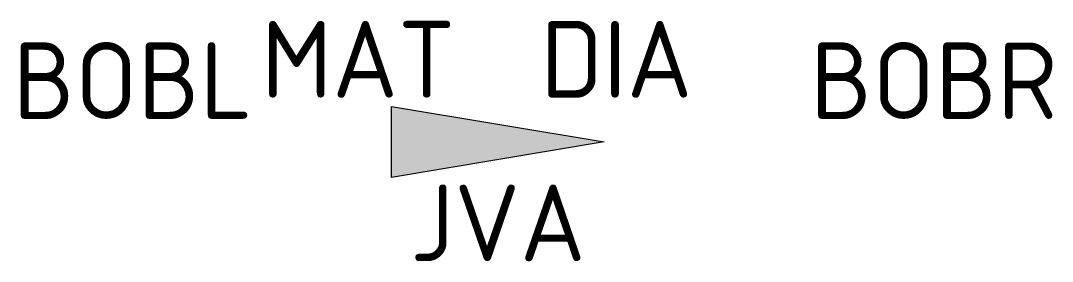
# Model space of a CAD drawing. Extents: x -11.2 to 13.1, y -2.8 to 2.8.
import ezdxf
from ezdxf.enums import TextEntityAlignment as Align

# ---------------------------------------------------------------- set-up
doc = ezdxf.new("R2010")
doc.units = 0
doc.header["$LTSCALE"] = 0.2
doc.styles.add('NLCS-ISO', font='NLCS-ISO.ttf')

msp = doc.modelspace()

# ---------------------------------------------------------------- hatches: boundary and pattern name
at = {"ltscale": 0.1}
msp.add_hatch(color=256, dxfattribs=at).paths.add_polyline_path([(2.5, 0), (-2.5, -0.833), (-2.5, 0.833)])

# ---------------------------------------------------------------- linework, layer by layer
at = {"ltscale": 0.1, "flags": 128}
msp.add_lwpolyline([(2.5, 0), (-2.5, -0.833), (-2.5, 0.833)], close=True, dxfattribs=at)

# ---------------------------------------------------------------- texts
at = {"ltscale": 0.1, "style": 'NLCS-ISO'}
for tag, text, p in [('MAT', 'PVC', (-1, 0.5)), ('BOBL', '0.00', (-5.776, 0))]:
    msp.add_attdef(tag, text=text, height=1.8, dxfattribs=at).set_placement(p, align=Align.BOTTOM_RIGHT)
for tag, text, p in [('DIA', '125', (1, 0.5)), ('BOBR', '0.00', (7.351, 0))]:
    msp.add_attdef(tag, text=text, height=1.8, dxfattribs=at).set_placement(p, align=Align.BOTTOM_LEFT)
msp.add_attdef('JVA', text='', height=1.8, dxfattribs=at).set_placement((0, -1), align=Align.TOP_CENTER)

doc.saveas('drawing.dxf')
